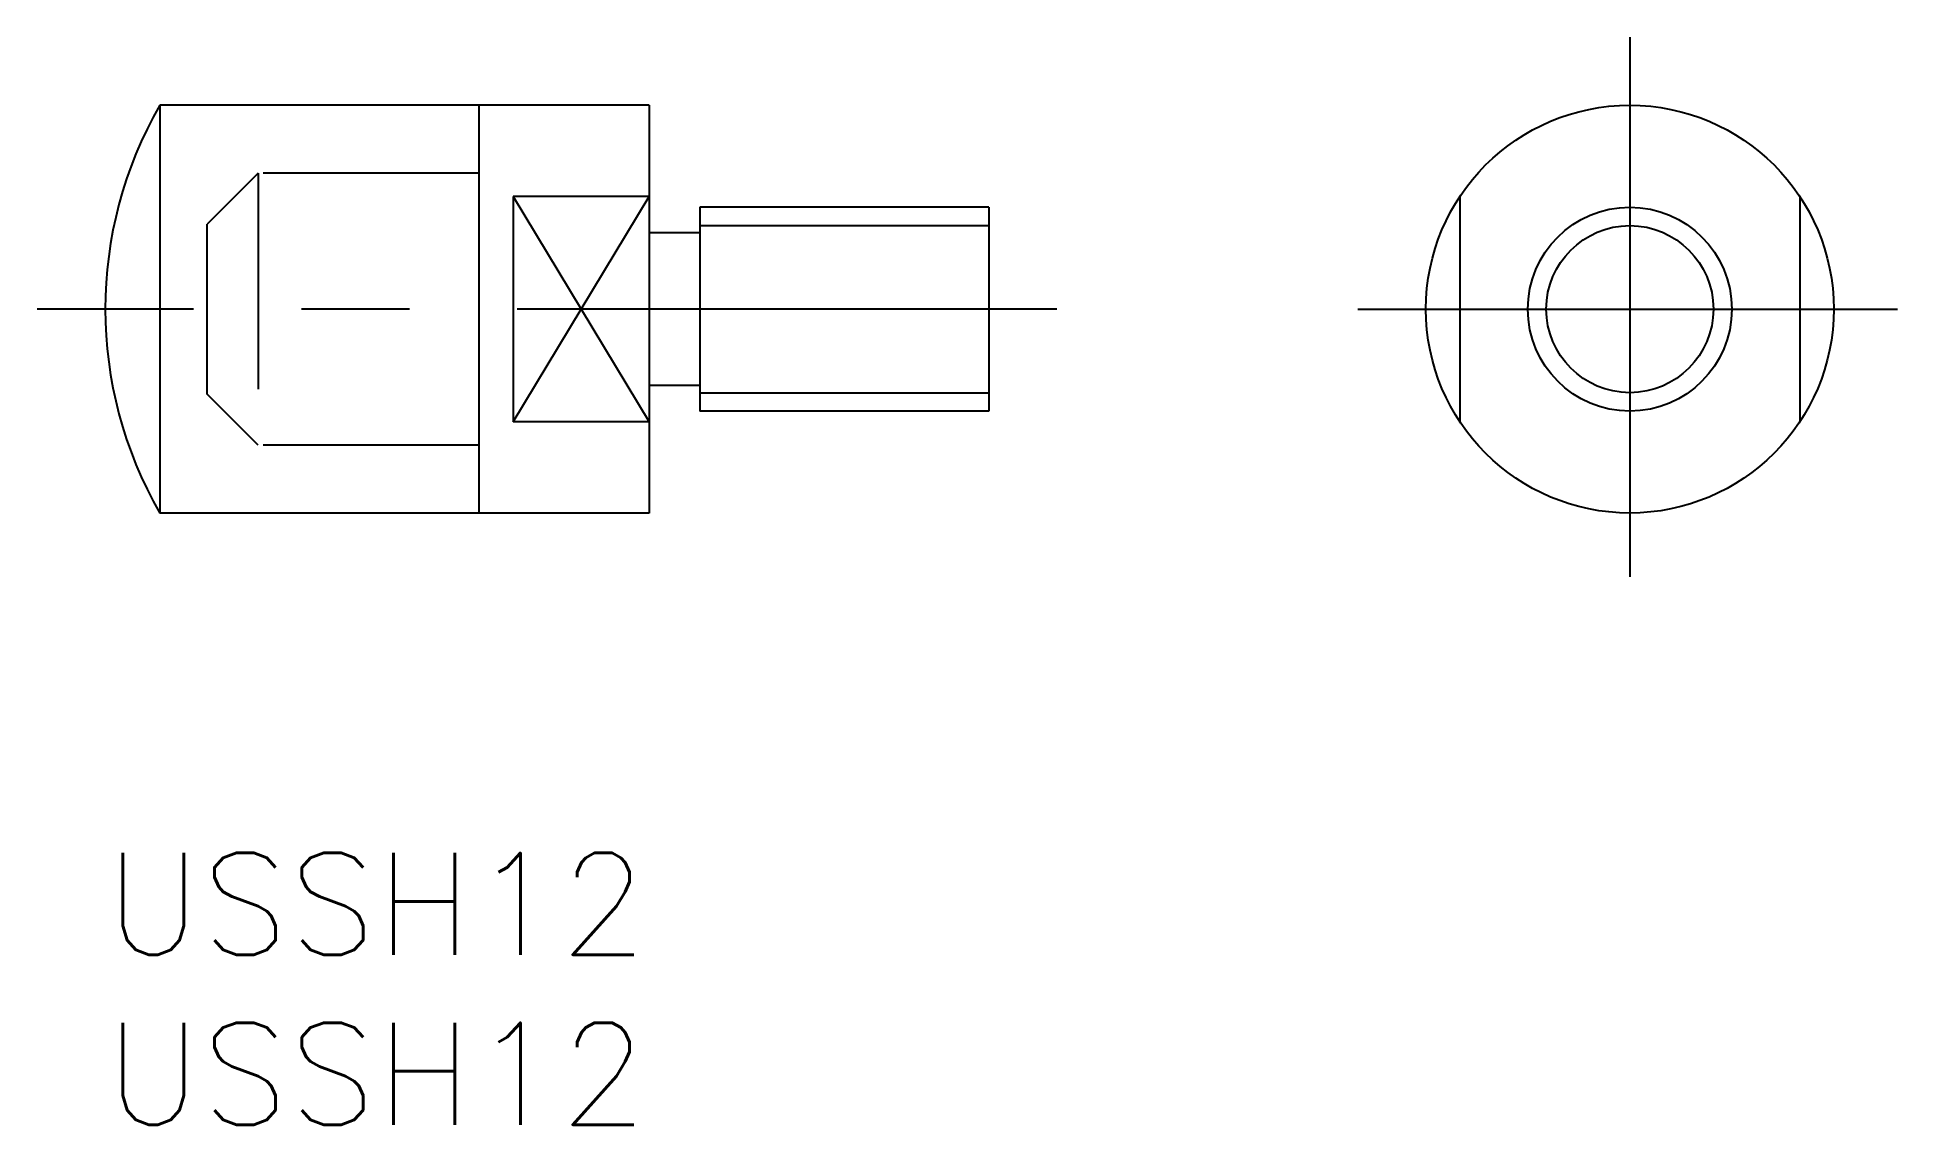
# Model space of a CAD drawing. Extents: x -2 to 52.9, y -8 to 24.
import ezdxf

# ---------------------------------------------------------------- set-up
doc = ezdxf.new("R2010")
doc.units = 0
doc.header["$LTSCALE"] = 0.5
doc.linetypes.add('CENTER', pattern=[50.8, 31.75, -6.35, 6.35, -6.35])
doc.linetypes.add('DASHED', pattern=[19.05, 12.7, -6.35])
for name, color, linetype in [('MSM_CENTER', 1, 'CENTER'), ('MSM_CONTINUOUS', 7, 'CONTINUOUS'), ('MSM_DASHED', 4, 'DASHED'), ('MSM_NARROW', 5, 'CONTINUOUS'), ('MSM_PART_NUMBER', 7, 'CONTINUOUS')]:
    doc.layers.add(name, color=color, linetype=linetype)
doc.styles.get("Standard").update_dxf_attribs({"font": 'txt.shx', "height": 3, "bigfont": 'bigfont.shx'})

# ---------------------------------------------------------------- blocks, each defined once
blk = doc.blocks.new('*U3')
at = {"layer": 'MSM_PART_NUMBER'}
blk.add_text('USSH12', height=3, dxfattribs=at).set_placement((0, -3))
blk = doc.blocks.new('*U4')
at = {"layer": 'MSM_PART_NUMBER'}
blk.add_text('USSH12', height=3, dxfattribs=at).set_placement((0, -8))

msp = doc.modelspace()

# ---------------------------------------------------------------- linework, layer by layer
at = {"layer": 'MSM_CENTER'}
for p, q in [((44.861, 24), (44.861, 8)), ((28, 16), (-2, 16)), ((36.861, 16), (52.861, 16))]:
    msp.add_line(p, q, dxfattribs=at)
at = {"layer": 'MSM_CONTINUOUS'}
for p, q in [((16, 22), (1.608, 22)), ((1.608, 22), (1.608, 10)), ((11, 10), (11, 22)), ((16, 22), (16, 10)), ((12, 19.317), (12, 12.683)), ((16, 19.317), (12, 19.317)), ((39.861, 19.317), (39.861, 12.683)), ((49.861, 19.317), (49.861, 12.683)), ((26, 19), (17.5, 19)), ((17.5, 19), (17.5, 13)), ((26, 19), (26, 13)), ((17.5, 18.25), (16, 18.25)), ((17.5, 13.75), (16, 13.75)), ((16, 12.683), (12, 12.683)), ((26, 13), (17.5, 13)), ((16, 10), (1.608, 10))]:
    msp.add_line(p, q, dxfattribs=at)
for radius in [6, 3]:
    msp.add_circle((44.861, 16), radius, dxfattribs=at)
msp.add_arc((12, 16), 12, 150, 210, dxfattribs=at)
at = {"layer": 'MSM_DASHED'}
for p, q in [((4.5, 20), (3, 18.5)), ((11, 20), (4.5, 20)), ((4.5, 20), (4.5, 12)), ((3, 13.5), (3, 18.5)), ((4.5, 12), (3, 13.5)), ((11, 12), (4.5, 12))]:
    msp.add_line(p, q, dxfattribs=at)
at = {"layer": 'MSM_NARROW'}
for p, q in [((12, 12.683), (16, 19.317)), ((12, 19.317), (16, 12.683)), ((17.5, 18.459), (26, 18.459)), ((17.5, 13.542), (26, 13.542))]:
    msp.add_line(p, q, dxfattribs=at)
msp.add_circle((44.861, 16), 2.458, dxfattribs=at)

# ---------------------------------------------------------------- block references
at = {"layer": 'MSM_CONTINUOUS'}
for name in ['*U3', '*U4']:
    msp.add_blockref(name, (0, 0), dxfattribs=at)

doc.saveas('drawing.dxf')
